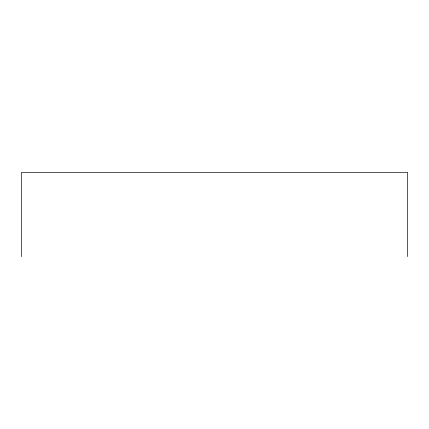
<?xml version="1.0" encoding="UTF-8"?>
<svg xmlns="http://www.w3.org/2000/svg" width="429" height="429" viewBox="0 0 429 429"><rect width="100%" height="100%" fill="white"/><g stroke="black" fill="none" stroke-linecap="round" stroke-linejoin="round"><path stroke-width="0.64" d="M407.55 256.606L407.55 172.394L21.45 172.394L21.45 256.606"/></g></svg>
